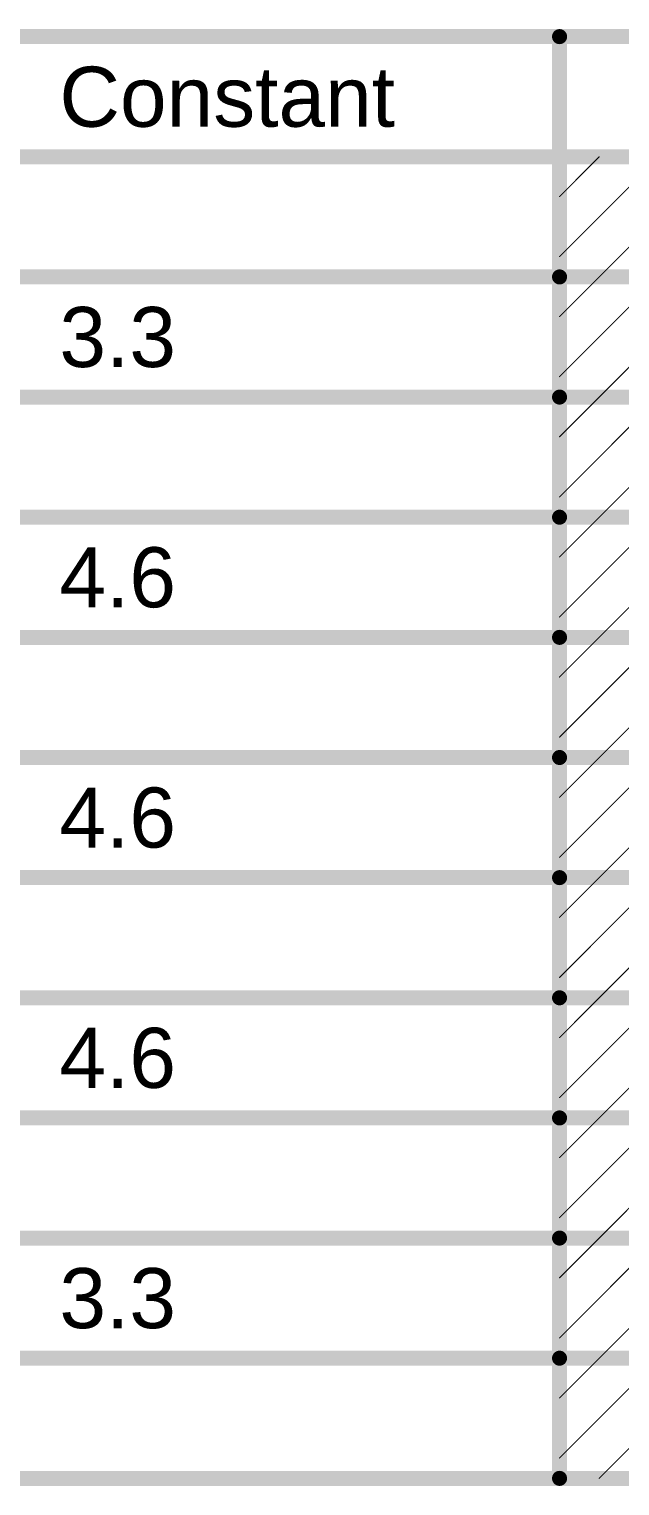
# Model space of a CAD drawing. Header units: inches. Extents: x 0 to 323, y -26 to 38.
# Drawn here: x 120.6 to 135.6, y -23.86 to 13.09 of the extents above; entities that cross this region are included whole.
import ezdxf

# ---------------------------------------------------------------- set-up
doc = ezdxf.new("R2010")
doc.units = ezdxf.units.IN
doc.layers.add('Fabrication', color=56, linetype='Continuous')
doc.styles.add('Arial', font='', dxfattribs={"height": 0.2})
doc.styles.get('Arial').set_extended_font_data('Arial')

msp = doc.modelspace()

# ---------------------------------------------------------------- linework, layer by layer
at = {"layer": 'Fabrication'}
for points in [[(47.221, 12.903, 0.381, 0.381, 0), (162.506, 12.903, 0.381, 0.381, 0)], [(134.066, -23.673, 0.381, 0.381, 0), (134.066, 12.903, 0.381, 0.381, 0)], [(47.221, 9.855, 0.381, 0.381, 0), (162.506, 9.855, 0.381, 0.381, 0)], [(134.066, 7.323, 0.0254, 0.0254, 0), (136.598, 9.855, 0.0254, 0.0254, 0)], [(134.066, 8.847, 0.0254, 0.0254, 0), (135.074, 9.855, 0.0254, 0.0254, 0)], [(135.074, 6.807, 0.0254, 0.0254, 0), (138.122, 9.855, 0.0254, 0.0254, 0)], [(119.592, 6.807, 0.381, 0.381, 0), (134.066, 6.807, 0.381, 0.381, 0)], [(134.066, 6.807, 0.381, 0.381, 0), (162.506, 6.807, 0.381, 0.381, 0)], [(134.066, 4.275, 0.0254, 0.0254, 0), (136.598, 6.807, 0.0254, 0.0254, 0)], [(134.066, 5.799, 0.0254, 0.0254, 0), (135.074, 6.807, 0.0254, 0.0254, 0)], [(135.074, 3.759, 0.0254, 0.0254, 0), (138.122, 6.807, 0.0254, 0.0254, 0)], [(119.592, 3.759, 0.381, 0.381, 0), (134.066, 3.759, 0.381, 0.381, 0)], [(134.066, 3.759, 0.381, 0.381, 0), (162.506, 3.759, 0.381, 0.381, 0)], [(134.066, 1.227, 0.0254, 0.0254, 0), (136.598, 3.759, 0.0254, 0.0254, 0)], [(134.066, 2.751, 0.0254, 0.0254, 0), (135.074, 3.759, 0.0254, 0.0254, 0)], [(135.074, 0.711, 0.0254, 0.0254, 0), (138.122, 3.759, 0.0254, 0.0254, 0)], [(119.592, 0.711, 0.381, 0.381, 0), (134.066, 0.711, 0.381, 0.381, 0)], [(134.066, 0.711, 0.381, 0.381, 0), (162.506, 0.711, 0.381, 0.381, 0)], [(134.066, -1.821, 0.0254, 0.0254, 0), (136.598, 0.711, 0.0254, 0.0254, 0)], [(134.066, -0.297, 0.0254, 0.0254, 0), (135.074, 0.711, 0.0254, 0.0254, 0)], [(135.074, -2.337, 0.0254, 0.0254, 0), (138.122, 0.711, 0.0254, 0.0254, 0)], [(119.592, -2.337, 0.381, 0.381, 0), (134.066, -2.337, 0.381, 0.381, 0)], [(134.066, -2.337, 0.381, 0.381, 0), (162.506, -2.337, 0.381, 0.381, 0)], [(134.066, -4.869, 0.0254, 0.0254, 0), (136.598, -2.337, 0.0254, 0.0254, 0)], [(134.066, -3.345, 0.0254, 0.0254, 0), (135.074, -2.337, 0.0254, 0.0254, 0)], [(135.074, -5.385, 0.0254, 0.0254, 0), (138.122, -2.337, 0.0254, 0.0254, 0)], [(119.592, -5.385, 0.381, 0.381, 0), (134.066, -5.385, 0.381, 0.381, 0)], [(134.066, -5.385, 0.381, 0.381, 0), (162.506, -5.385, 0.381, 0.381, 0)], [(134.066, -7.917, 0.0254, 0.0254, 0), (136.598, -5.385, 0.0254, 0.0254, 0)], [(134.066, -6.393, 0.0254, 0.0254, 0), (135.074, -5.385, 0.0254, 0.0254, 0)], [(135.074, -8.433, 0.0254, 0.0254, 0), (138.122, -5.385, 0.0254, 0.0254, 0)], [(119.592, -8.433, 0.381, 0.381, 0), (134.066, -8.433, 0.381, 0.381, 0)], [(134.066, -8.433, 0.381, 0.381, 0), (162.506, -8.433, 0.381, 0.381, 0)], [(134.066, -10.965, 0.0254, 0.0254, 0), (136.598, -8.433, 0.0254, 0.0254, 0)], [(134.066, -9.441, 0.0254, 0.0254, 0), (135.074, -8.433, 0.0254, 0.0254, 0)], [(135.074, -11.481, 0.0254, 0.0254, 0), (138.122, -8.433, 0.0254, 0.0254, 0)], [(119.592, -11.481, 0.381, 0.381, 0), (134.066, -11.481, 0.381, 0.381, 0)], [(134.066, -11.481, 0.381, 0.381, 0), (162.506, -11.481, 0.381, 0.381, 0)], [(134.066, -14.013, 0.0254, 0.0254, 0), (136.598, -11.481, 0.0254, 0.0254, 0)], [(134.066, -12.489, 0.0254, 0.0254, 0), (135.074, -11.481, 0.0254, 0.0254, 0)], [(135.074, -14.529, 0.0254, 0.0254, 0), (138.122, -11.481, 0.0254, 0.0254, 0)], [(119.592, -14.529, 0.381, 0.381, 0), (134.066, -14.529, 0.381, 0.381, 0)], [(134.066, -14.529, 0.381, 0.381, 0), (162.506, -14.529, 0.381, 0.381, 0)], [(134.066, -17.061, 0.0254, 0.0254, 0), (136.598, -14.529, 0.0254, 0.0254, 0)], [(134.066, -15.537, 0.0254, 0.0254, 0), (135.074, -14.529, 0.0254, 0.0254, 0)], [(135.074, -17.577, 0.0254, 0.0254, 0), (138.122, -14.529, 0.0254, 0.0254, 0)], [(119.592, -17.577, 0.381, 0.381, 0), (134.066, -17.577, 0.381, 0.381, 0)], [(134.066, -17.577, 0.381, 0.381, 0), (162.506, -17.577, 0.381, 0.381, 0)], [(134.066, -20.109, 0.0254, 0.0254, 0), (136.598, -17.577, 0.0254, 0.0254, 0)], [(134.066, -18.585, 0.0254, 0.0254, 0), (135.074, -17.577, 0.0254, 0.0254, 0)], [(135.074, -20.625, 0.0254, 0.0254, 0), (138.122, -17.577, 0.0254, 0.0254, 0)], [(119.592, -20.625, 0.381, 0.381, 0), (134.066, -20.625, 0.381, 0.381, 0)], [(134.066, -20.625, 0.381, 0.381, 0), (162.506, -20.625, 0.381, 0.381, 0)], [(134.066, -23.157, 0.0254, 0.0254, 0), (136.598, -20.625, 0.0254, 0.0254, 0)], [(134.066, -21.633, 0.0254, 0.0254, 0), (135.074, -20.625, 0.0254, 0.0254, 0)], [(135.074, -23.673, 0.0254, 0.0254, 0), (138.122, -20.625, 0.0254, 0.0254, 0)], [(119.592, -23.673, 0.381, 0.381, 0), (134.066, -23.673, 0.381, 0.381, 0)], [(134.066, -23.673, 0.381, 0.381, 0), (162.506, -23.673, 0.381, 0.381, 0)]]:
    msp.add_lwpolyline(points, format="xyseb", dxfattribs=at)
for points in [[(133.971, 12.903, 0.191, 0.191, 1), (134.162, 12.903, 0.191, 0.191, 1)], [(135.068, 9.855, 0.0127, 0.0127, 1), (135.081, 9.855, 0.0127, 0.0127, 1)], [(134.06, 8.847, 0.0127, 0.0127, 1), (134.073, 8.847, 0.0127, 0.0127, 1)], [(134.06, 7.323, 0.0127, 0.0127, 1), (134.073, 7.323, 0.0127, 0.0127, 1)], [(133.971, 6.807, 0.191, 0.191, 1), (134.162, 6.807, 0.191, 0.191, 1)], [(133.971, 6.807, 0.191, 0.191, 1), (134.162, 6.807, 0.191, 0.191, 1)], [(135.068, 6.807, 0.0127, 0.0127, 1), (135.081, 6.807, 0.0127, 0.0127, 1)], [(135.068, 6.807, 0.0127, 0.0127, 1), (135.081, 6.807, 0.0127, 0.0127, 1)], [(134.06, 5.799, 0.0127, 0.0127, 1), (134.073, 5.799, 0.0127, 0.0127, 1)], [(134.06, 4.275, 0.0127, 0.0127, 1), (134.073, 4.275, 0.0127, 0.0127, 1)], [(133.971, 3.759, 0.191, 0.191, 1), (134.162, 3.759, 0.191, 0.191, 1)], [(133.971, 3.759, 0.191, 0.191, 1), (134.162, 3.759, 0.191, 0.191, 1)], [(135.068, 3.759, 0.0127, 0.0127, 1), (135.081, 3.759, 0.0127, 0.0127, 1)], [(135.068, 3.759, 0.0127, 0.0127, 1), (135.081, 3.759, 0.0127, 0.0127, 1)], [(134.06, 2.751, 0.0127, 0.0127, 1), (134.073, 2.751, 0.0127, 0.0127, 1)], [(134.06, 1.227, 0.0127, 0.0127, 1), (134.073, 1.227, 0.0127, 0.0127, 1)], [(133.971, 0.711, 0.191, 0.191, 1), (134.162, 0.711, 0.191, 0.191, 1)], [(133.971, 0.711, 0.191, 0.191, 1), (134.162, 0.711, 0.191, 0.191, 1)], [(135.068, 0.711, 0.0127, 0.0127, 1), (135.081, 0.711, 0.0127, 0.0127, 1)], [(135.068, 0.711, 0.0127, 0.0127, 1), (135.081, 0.711, 0.0127, 0.0127, 1)], [(134.06, -0.297, 0.0127, 0.0127, 1), (134.073, -0.297, 0.0127, 0.0127, 1)], [(134.06, -1.821, 0.0127, 0.0127, 1), (134.073, -1.821, 0.0127, 0.0127, 1)], [(133.971, -2.337, 0.191, 0.191, 1), (134.162, -2.337, 0.191, 0.191, 1)], [(133.971, -2.337, 0.191, 0.191, 1), (134.162, -2.337, 0.191, 0.191, 1)], [(135.068, -2.337, 0.0127, 0.0127, 1), (135.081, -2.337, 0.0127, 0.0127, 1)], [(135.068, -2.337, 0.0127, 0.0127, 1), (135.081, -2.337, 0.0127, 0.0127, 1)], [(134.06, -3.345, 0.0127, 0.0127, 1), (134.073, -3.345, 0.0127, 0.0127, 1)], [(134.06, -4.869, 0.0127, 0.0127, 1), (134.073, -4.869, 0.0127, 0.0127, 1)], [(133.971, -5.385, 0.191, 0.191, 1), (134.162, -5.385, 0.191, 0.191, 1)], [(133.971, -5.385, 0.191, 0.191, 1), (134.162, -5.385, 0.191, 0.191, 1)], [(135.068, -5.385, 0.0127, 0.0127, 1), (135.081, -5.385, 0.0127, 0.0127, 1)], [(135.068, -5.385, 0.0127, 0.0127, 1), (135.081, -5.385, 0.0127, 0.0127, 1)], [(134.06, -6.393, 0.0127, 0.0127, 1), (134.073, -6.393, 0.0127, 0.0127, 1)], [(134.06, -7.917, 0.0127, 0.0127, 1), (134.073, -7.917, 0.0127, 0.0127, 1)], [(133.971, -8.433, 0.191, 0.191, 1), (134.162, -8.433, 0.191, 0.191, 1)], [(133.971, -8.433, 0.191, 0.191, 1), (134.162, -8.433, 0.191, 0.191, 1)], [(135.068, -8.433, 0.0127, 0.0127, 1), (135.081, -8.433, 0.0127, 0.0127, 1)], [(135.068, -8.433, 0.0127, 0.0127, 1), (135.081, -8.433, 0.0127, 0.0127, 1)], [(134.06, -9.441, 0.0127, 0.0127, 1), (134.073, -9.441, 0.0127, 0.0127, 1)], [(134.06, -10.965, 0.0127, 0.0127, 1), (134.073, -10.965, 0.0127, 0.0127, 1)], [(133.971, -11.481, 0.191, 0.191, 1), (134.162, -11.481, 0.191, 0.191, 1)], [(133.971, -11.481, 0.191, 0.191, 1), (134.162, -11.481, 0.191, 0.191, 1)], [(135.068, -11.481, 0.0127, 0.0127, 1), (135.081, -11.481, 0.0127, 0.0127, 1)], [(135.068, -11.481, 0.0127, 0.0127, 1), (135.081, -11.481, 0.0127, 0.0127, 1)], [(134.06, -12.489, 0.0127, 0.0127, 1), (134.073, -12.489, 0.0127, 0.0127, 1)], [(134.06, -14.013, 0.0127, 0.0127, 1), (134.073, -14.013, 0.0127, 0.0127, 1)], [(133.971, -14.529, 0.191, 0.191, 1), (134.162, -14.529, 0.191, 0.191, 1)], [(133.971, -14.529, 0.191, 0.191, 1), (134.162, -14.529, 0.191, 0.191, 1)], [(135.068, -14.529, 0.0127, 0.0127, 1), (135.081, -14.529, 0.0127, 0.0127, 1)], [(135.068, -14.529, 0.0127, 0.0127, 1), (135.081, -14.529, 0.0127, 0.0127, 1)], [(134.06, -15.537, 0.0127, 0.0127, 1), (134.073, -15.537, 0.0127, 0.0127, 1)], [(134.06, -17.061, 0.0127, 0.0127, 1), (134.073, -17.061, 0.0127, 0.0127, 1)], [(133.971, -17.577, 0.191, 0.191, 1), (134.162, -17.577, 0.191, 0.191, 1)], [(133.971, -17.577, 0.191, 0.191, 1), (134.162, -17.577, 0.191, 0.191, 1)], [(135.068, -17.577, 0.0127, 0.0127, 1), (135.081, -17.577, 0.0127, 0.0127, 1)], [(135.068, -17.577, 0.0127, 0.0127, 1), (135.081, -17.577, 0.0127, 0.0127, 1)], [(134.06, -18.585, 0.0127, 0.0127, 1), (134.073, -18.585, 0.0127, 0.0127, 1)], [(134.06, -20.109, 0.0127, 0.0127, 1), (134.073, -20.109, 0.0127, 0.0127, 1)], [(133.971, -20.625, 0.191, 0.191, 1), (134.162, -20.625, 0.191, 0.191, 1)], [(133.971, -20.625, 0.191, 0.191, 1), (134.162, -20.625, 0.191, 0.191, 1)], [(135.068, -20.625, 0.0127, 0.0127, 1), (135.081, -20.625, 0.0127, 0.0127, 1)], [(135.068, -20.625, 0.0127, 0.0127, 1), (135.081, -20.625, 0.0127, 0.0127, 1)], [(134.06, -21.633, 0.0127, 0.0127, 1), (134.073, -21.633, 0.0127, 0.0127, 1)], [(134.06, -23.157, 0.0127, 0.0127, 1), (134.073, -23.157, 0.0127, 0.0127, 1)], [(133.971, -23.673, 0.191, 0.191, 1), (134.162, -23.673, 0.191, 0.191, 1)], [(133.971, -23.673, 0.191, 0.191, 1), (134.162, -23.673, 0.191, 0.191, 1)], [(133.971, -23.673, 0.191, 0.191, 1), (134.162, -23.673, 0.191, 0.191, 1)], [(135.068, -23.673, 0.0127, 0.0127, 1), (135.081, -23.673, 0.0127, 0.0127, 1)]]:
    msp.add_lwpolyline(points, format="xyseb", close=True, dxfattribs=at)

# ---------------------------------------------------------------- texts
at = {"layer": 'Fabrication', "style": 'Arial'}
for s, p in [('Constant', (121.37, 10.617)), ('3.3', (121.37, 4.521)), ('4.6', (121.37, -1.575)), ('4.6', (121.37, -7.671)), ('4.6', (121.37, -13.767)), ('3.3', (121.37, -19.863))]:
    msp.add_text(s, height=1.524, dxfattribs=at).set_placement(p)

doc.saveas('drawing.dxf')
